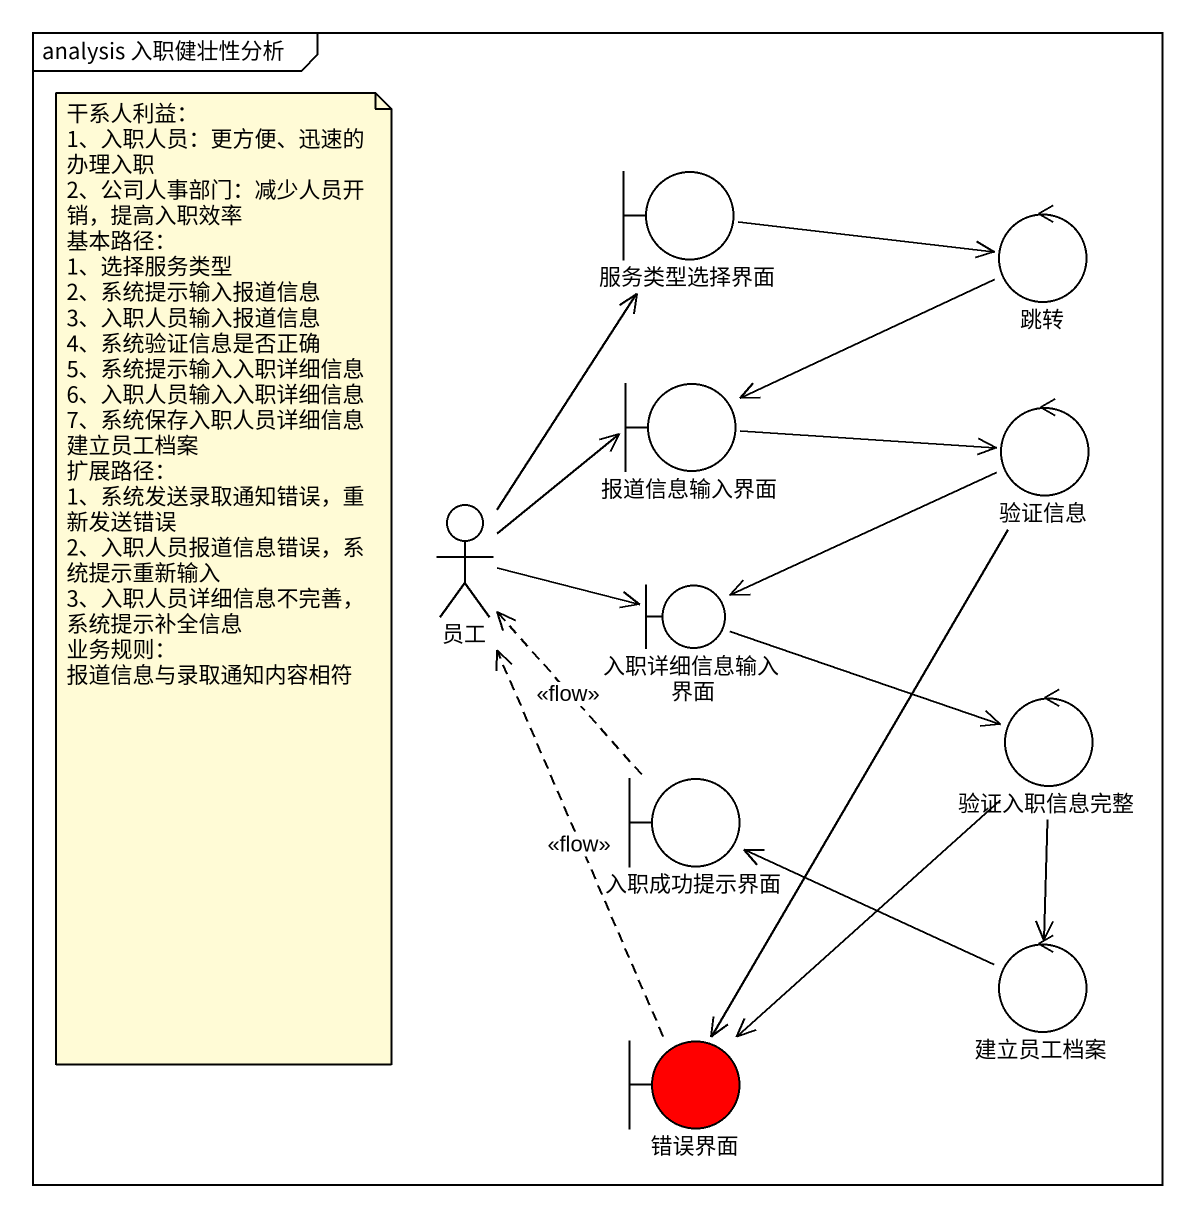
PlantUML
@startuml
mainframe analysis 入职健壮性分析
boundary 服务类型选择界面
control 跳转
boundary 报道信息输入界面
control 验证信息
actor 员工
boundary 入职详细信息输入界面
control 验证入职信息完整
boundary 入职成功提示界面
control 建立员工档案
boundary 错误界面 #FF0000
服务类型选择界面 -right-> 跳转
跳转 -left-> 报道信息输入界面
报道信息输入界面 -right-> 验证信息
验证信息 -left-> 入职详细信息输入界面
验证信息 --> 错误界面
员工 -up-> 服务类型选择界面
员工 -up-> 报道信息输入界面
员工 -right-> 入职详细信息输入界面
入职详细信息输入界面 -right-> 验证入职信息完整
验证入职信息完整 --> 建立员工档案
验证入职信息完整 --> 错误界面
入职成功提示界面 .up.> 员工 : <<flow>>
建立员工档案 -left-> 入职成功提示界面
错误界面 .up.> 员工 : <<flow>>
note as N1
  干系人利益：
  1、入职人员：更方便、迅速的办理入职
  2、公司人事部门：减少人员开销，提高入职效率
  基本路径：
  1、选择服务类型
  2、系统提示输入报道信息
  3、入职人员输入报道信息
  4、系统验证信息是否正确
  5、系统提示输入入职详细信息
  6、入职人员输入入职详细信息
  7、系统保存入职人员详细信息建立员工档案
  扩展路径：
  1、系统发送录取通知错误，重新发送错误
  2、入职人员报道信息错误，系统提示重新输入
  3、入职人员详细信息不完善，系统提示补全信息
  业务规则：
  报道信息与录取通知内容相符
end note
@enduml
